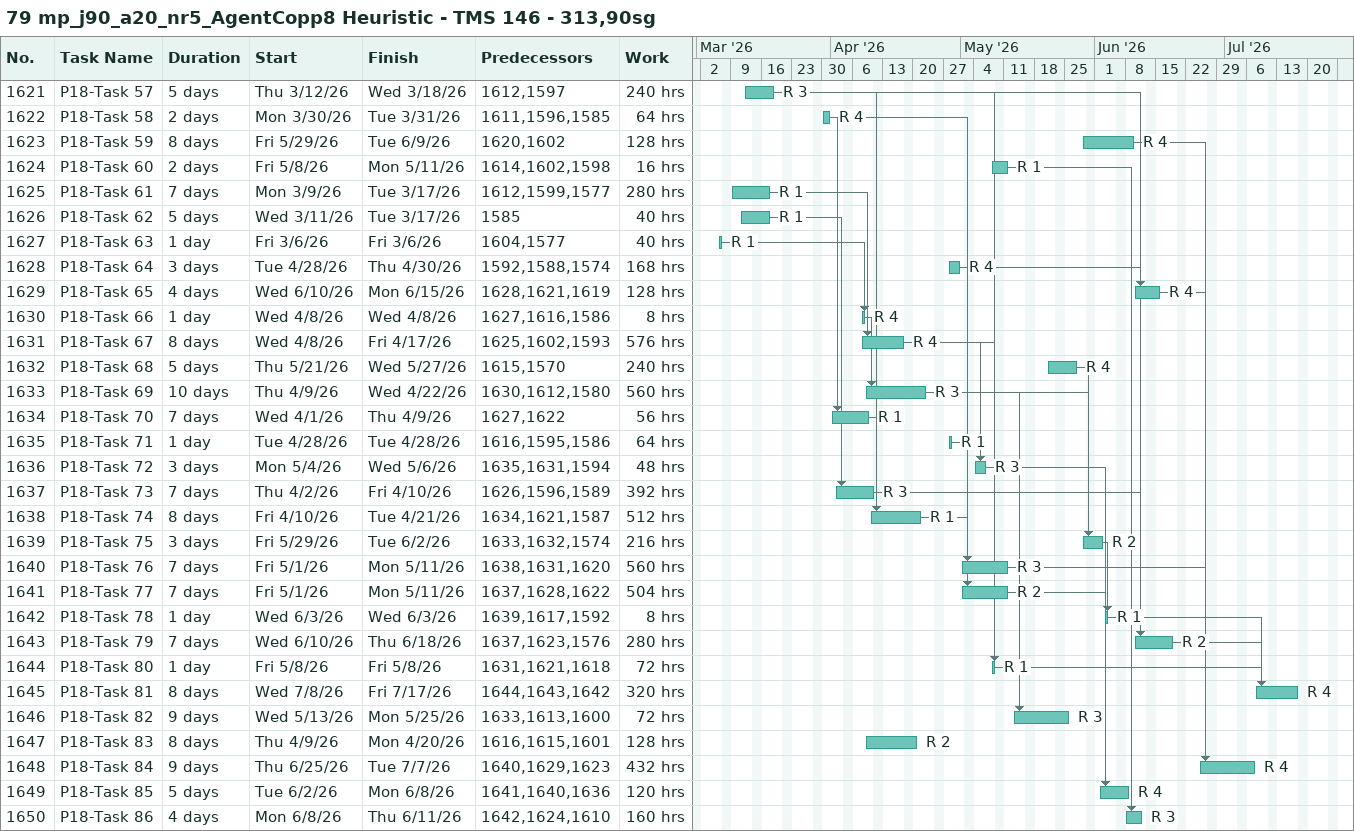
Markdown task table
79 mp_j90_a20_nr5_AgentCopp8 Heuristic - TMS 146 - 313,90sg

| ID | Task | Duration | Start | Finish | Predecessors | Resources | Work (h) |
|---|---|---|---|---|---|---|---|
| 1621 | P18-Task 57 | 5d | 2026-03-12 | 2026-03-18 | 1612, 1597 | R 3 | 240 |
| 1622 | P18-Task 58 | 2d | 2026-03-30 | 2026-03-31 | 1611, 1596, 1585 | R 4 | 64 |
| 1623 | P18-Task 59 | 8d | 2026-05-29 | 2026-06-09 | 1620, 1602 | R 4 | 128 |
| 1624 | P18-Task 60 | 2d | 2026-05-08 | 2026-05-11 | 1614, 1602, 1598 | R 1 | 16 |
| 1625 | P18-Task 61 | 7d | 2026-03-09 | 2026-03-17 | 1612, 1599, 1577 | R 1 | 280 |
| 1626 | P18-Task 62 | 5d | 2026-03-11 | 2026-03-17 | 1585 | R 1 | 40 |
| 1627 | P18-Task 63 | 1d | 2026-03-06 | 2026-03-06 | 1604, 1577 | R 1 | 40 |
| 1628 | P18-Task 64 | 3d | 2026-04-28 | 2026-04-30 | 1592, 1588, 1574 | R 4 | 168 |
| 1629 | P18-Task 65 | 4d | 2026-06-10 | 2026-06-15 | 1628, 1621, 1619 | R 4 | 128 |
| 1630 | P18-Task 66 | 1d | 2026-04-08 | 2026-04-08 | 1627, 1616, 1586 | R 4 | 8 |
| 1631 | P18-Task 67 | 8d | 2026-04-08 | 2026-04-17 | 1625, 1602, 1593 | R 4 | 576 |
| 1632 | P18-Task 68 | 5d | 2026-05-21 | 2026-05-27 | 1615, 1570 | R 4 | 240 |
| 1633 | P18-Task 69 | 10d | 2026-04-09 | 2026-04-22 | 1630, 1612, 1580 | R 3 | 560 |
| 1634 | P18-Task 70 | 7d | 2026-04-01 | 2026-04-09 | 1627, 1622 | R 1 | 56 |
| 1635 | P18-Task 71 | 1d | 2026-04-28 | 2026-04-28 | 1616, 1595, 1586 | R 1 | 64 |
| 1636 | P18-Task 72 | 3d | 2026-05-04 | 2026-05-06 | 1635, 1631, 1594 | R 3 | 48 |
| 1637 | P18-Task 73 | 7d | 2026-04-02 | 2026-04-10 | 1626, 1596, 1589 | R 3 | 392 |
| 1638 | P18-Task 74 | 8d | 2026-04-10 | 2026-04-21 | 1634, 1621, 1587 | R 1 | 512 |
| 1639 | P18-Task 75 | 3d | 2026-05-29 | 2026-06-02 | 1633, 1632, 1574 | R 2 | 216 |
| 1640 | P18-Task 76 | 7d | 2026-05-01 | 2026-05-11 | 1638, 1631, 1620 | R 3 | 560 |
| 1641 | P18-Task 77 | 7d | 2026-05-01 | 2026-05-11 | 1637, 1628, 1622 | R 2 | 504 |
| 1642 | P18-Task 78 | 1d | 2026-06-03 | 2026-06-03 | 1639, 1617, 1592 | R 1 | 8 |
| 1643 | P18-Task 79 | 7d | 2026-06-10 | 2026-06-18 | 1637, 1623, 1576 | R 2 | 280 |
| 1644 | P18-Task 80 | 1d | 2026-05-08 | 2026-05-08 | 1631, 1621, 1618 | R 1 | 72 |
| 1645 | P18-Task 81 | 8d | 2026-07-08 | 2026-07-17 | 1644, 1643, 1642 | R 4 | 320 |
| 1646 | P18-Task 82 | 9d | 2026-05-13 | 2026-05-25 | 1633, 1613, 1600 | R 3 | 72 |
| 1647 | P18-Task 83 | 8d | 2026-04-09 | 2026-04-20 | 1616, 1615, 1601 | R 2 | 128 |
| 1648 | P18-Task 84 | 9d | 2026-06-25 | 2026-07-07 | 1640, 1629, 1623 | R 4 | 432 |
| 1649 | P18-Task 85 | 5d | 2026-06-02 | 2026-06-08 | 1641, 1640, 1636 | R 4 | 120 |
| 1650 | P18-Task 86 | 4d | 2026-06-08 | 2026-06-11 | 1642, 1624, 1610 | R 3 | 160 |
